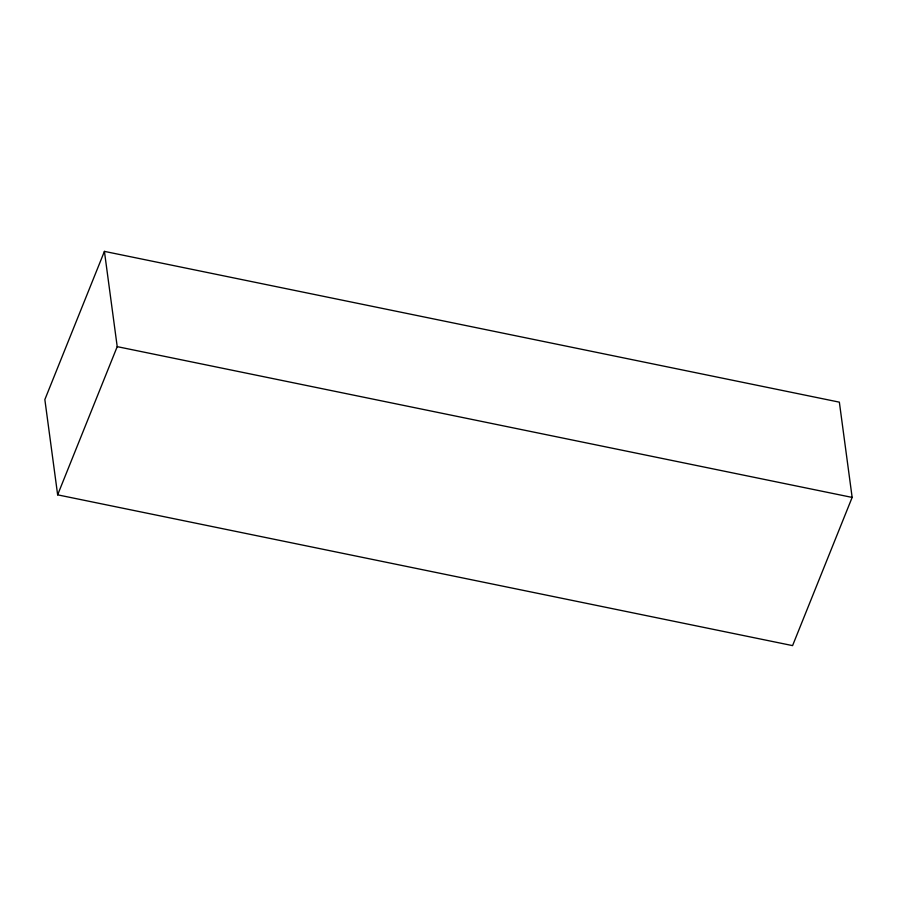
<?xml version="1.0" encoding="UTF-8"?>
<svg xmlns="http://www.w3.org/2000/svg" width="897" height="897" viewBox="0 0 897 897"><rect width="100%" height="100%" fill="white"/><g stroke="black" fill="none" stroke-linecap="round" stroke-linejoin="round"><path stroke-width="1.35" d="M104.422 251.384L44.85 399.58L57.643 494.841L792.578 645.616L852.15 497.42L839.357 402.159L104.422 251.384L117.215 346.646L57.643 494.841M117.215 346.646L852.15 497.42"/></g></svg>
